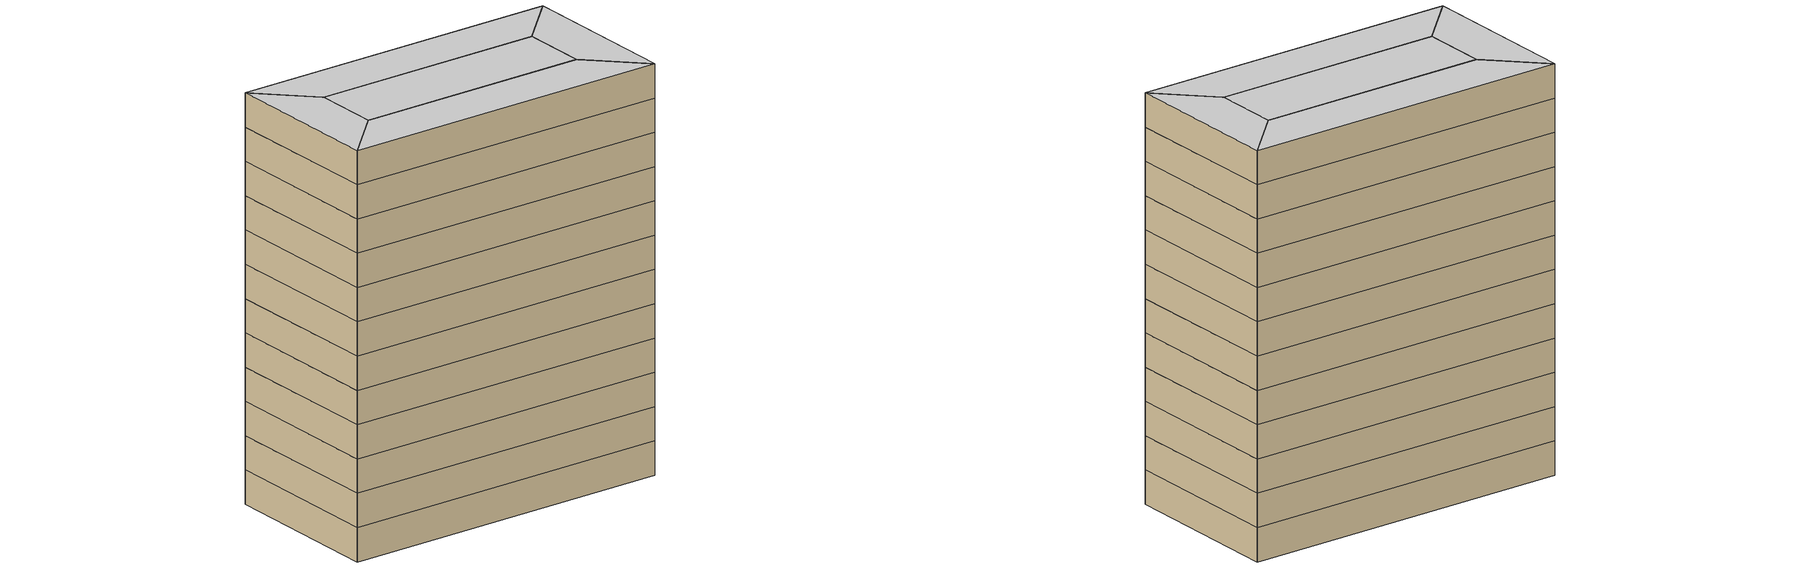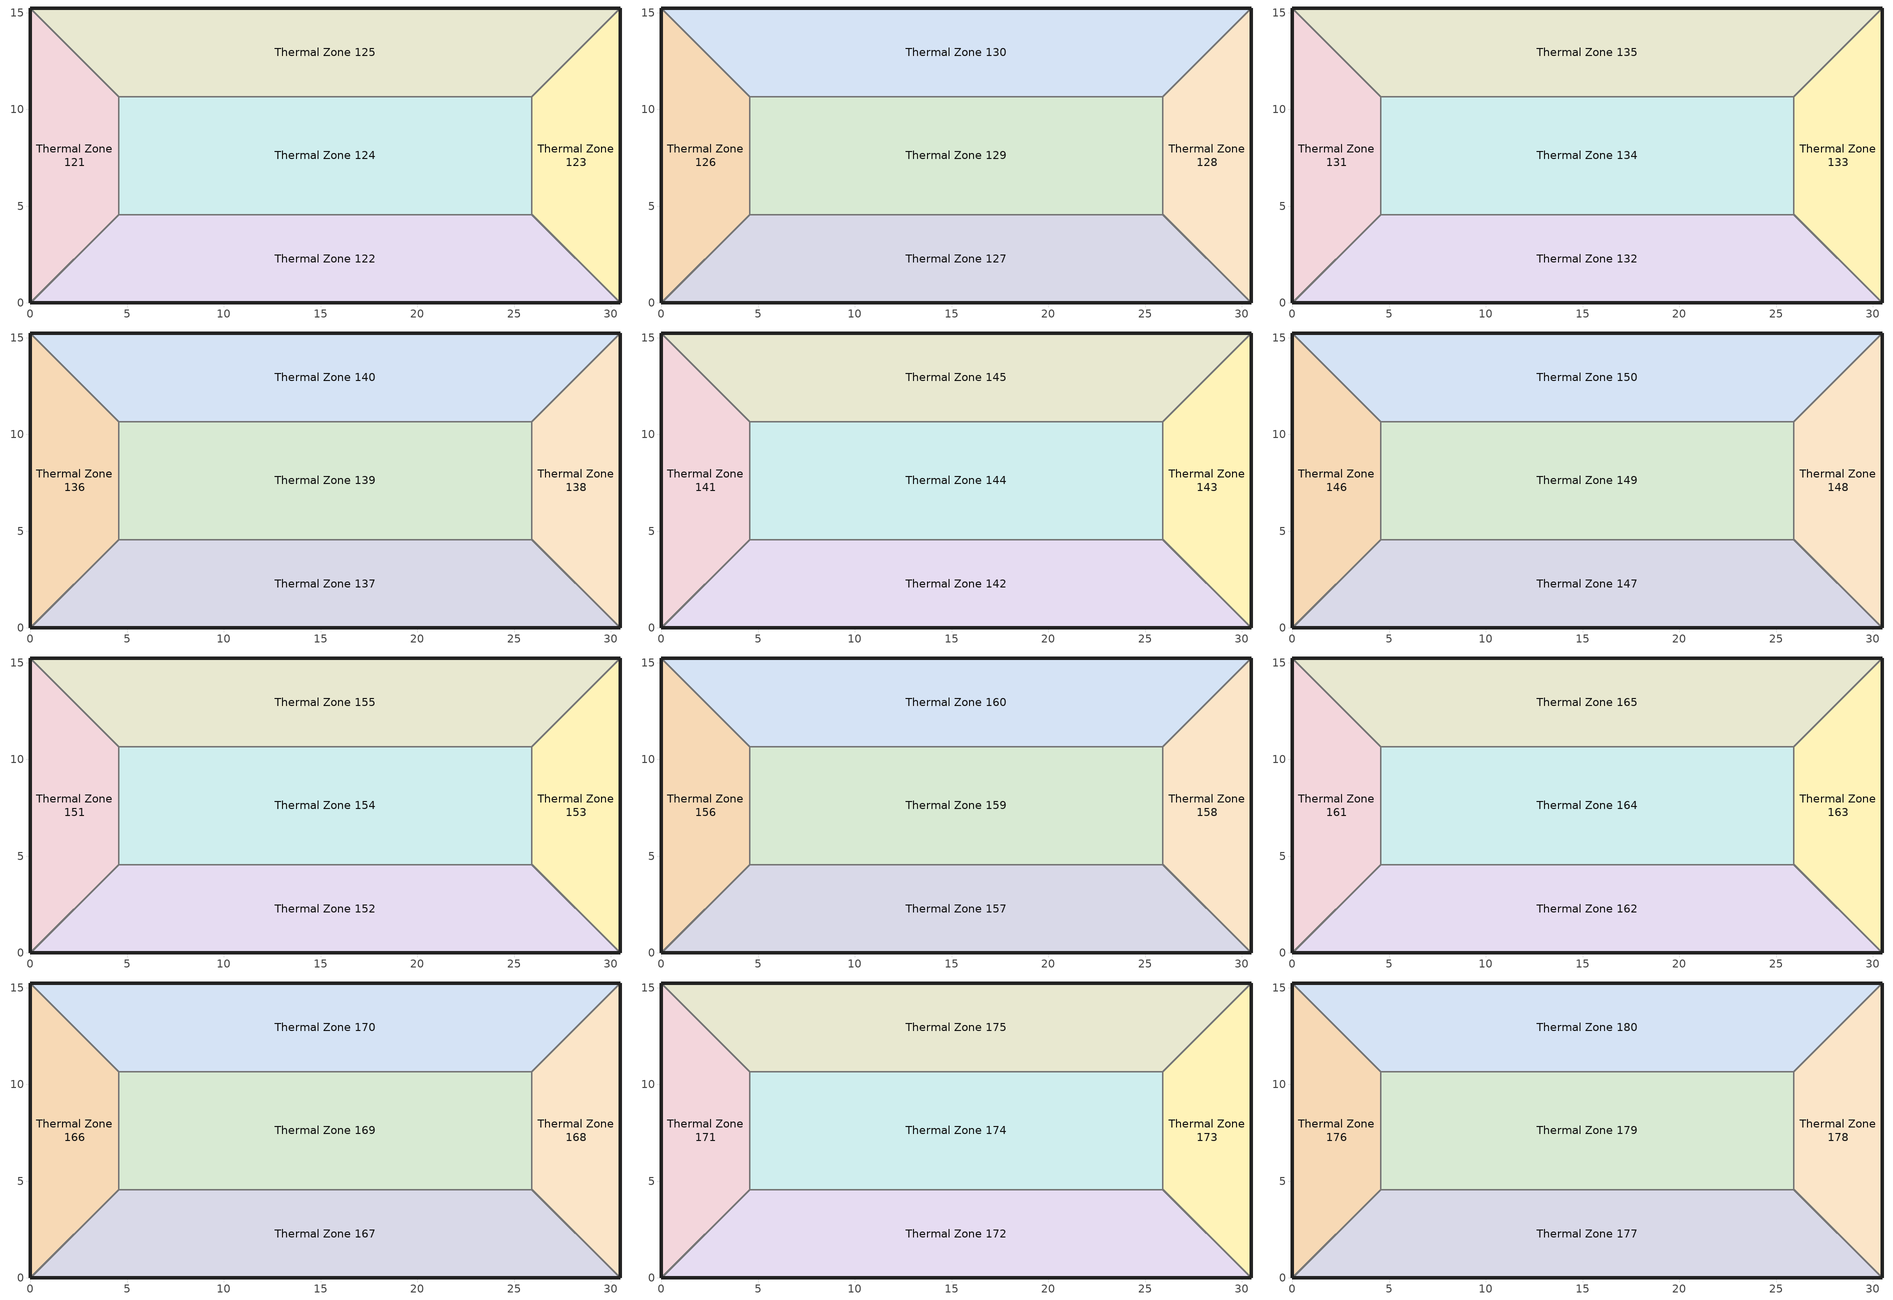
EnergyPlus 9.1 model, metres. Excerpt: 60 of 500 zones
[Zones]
Thermal Zone 121
 floor to Thermal Zone 116 (Interior Floor): 0,15.24 4.57,10.67 4.57,4.57 0,0 z73.15
 wall outside (ASHRAE 90.1-2010 ExtWall Mass ClimateZone 5): 0,15.24 0,0 z73.15:76.2
 wall to Thermal Zone 124 (Interior Wall): 4.57,4.57 4.57,10.67 z73.15:76.2
 wall to Thermal Zone 122 (Interior Wall): 0,0 4.57,4.57 z73.15:76.2
 wall to Thermal Zone 125 (Interior Wall): 4.57,10.67 0,15.24 z73.15:76.2
Thermal Zone 122
 floor to Thermal Zone 117 (Interior Floor): 25.91,4.57 30.48,0 0,0 4.57,4.57 z73.15
 wall outside (ASHRAE 90.1-2010 ExtWall Mass ClimateZone 5): 0,0 30.48,0 z73.15:76.2
 wall to Thermal Zone 124 (Interior Wall): 25.91,4.57 4.57,4.57 z73.15:76.2
 wall to Thermal Zone 123 (Interior Wall): 30.48,0 25.91,4.57 z73.15:76.2
Thermal Zone 123
 floor to Thermal Zone 118 (Interior Floor): 30.48,15.24 30.48,0 25.91,4.57 25.91,10.67 z73.15
 wall outside (ASHRAE 90.1-2010 ExtWall Mass ClimateZone 5): 30.48,0 30.48,15.24 z73.15:76.2
 wall to Thermal Zone 124 (Interior Wall): 25.91,10.67 25.91,4.57 z73.15:76.2
 wall to Thermal Zone 125 (Interior Wall): 30.48,15.24 25.91,10.67 z73.15:76.2
Thermal Zone 124
 floor to Thermal Zone 119 (Interior Floor): 25.91,10.67 25.91,4.57 4.57,4.57 4.57,10.67 z73.15
 wall to Thermal Zone 125 (Interior Wall): 25.91,10.67 4.57,10.67 z73.15:76.2
Thermal Zone 125
 floor to Thermal Zone 120 (Interior Floor): 30.48,15.24 25.91,10.67 4.57,10.67 0,15.24 z73.15
 wall outside (ASHRAE 90.1-2010 ExtWall Mass ClimateZone 5): 30.48,15.24 0,15.24 z73.15:76.2
Thermal Zone 126
 floor to Thermal Zone 121 (Interior Floor): 0,15.24 4.57,10.67 4.57,4.57 0,0 z76.2
 wall outside (ASHRAE 90.1-2010 ExtWall Mass ClimateZone 5): 0,15.24 0,0 z76.2:79.25
 wall to Thermal Zone 129 (Interior Wall): 4.57,4.57 4.57,10.67 z76.2:79.25
 wall to Thermal Zone 127 (Interior Wall): 0,0 4.57,4.57 z76.2:79.25
 wall to Thermal Zone 130 (Interior Wall): 4.57,10.67 0,15.24 z76.2:79.25
Thermal Zone 127
 floor to Thermal Zone 122 (Interior Floor): 25.91,4.57 30.48,0 0,0 4.57,4.57 z76.2
 wall outside (ASHRAE 90.1-2010 ExtWall Mass ClimateZone 5): 0,0 30.48,0 z76.2:79.25
 wall to Thermal Zone 129 (Interior Wall): 25.91,4.57 4.57,4.57 z76.2:79.25
 wall to Thermal Zone 128 (Interior Wall): 30.48,0 25.91,4.57 z76.2:79.25
Thermal Zone 128
 floor to Thermal Zone 123 (Interior Floor): 30.48,15.24 30.48,0 25.91,4.57 25.91,10.67 z76.2
 wall outside (ASHRAE 90.1-2010 ExtWall Mass ClimateZone 5): 30.48,0 30.48,15.24 z76.2:79.25
 wall to Thermal Zone 129 (Interior Wall): 25.91,10.67 25.91,4.57 z76.2:79.25
 wall to Thermal Zone 130 (Interior Wall): 30.48,15.24 25.91,10.67 z76.2:79.25
Thermal Zone 129
 floor to Thermal Zone 124 (Interior Floor): 25.91,10.67 25.91,4.57 4.57,4.57 4.57,10.67 z76.2
 wall to Thermal Zone 130 (Interior Wall): 25.91,10.67 4.57,10.67 z76.2:79.25
Thermal Zone 130
 floor to Thermal Zone 125 (Interior Floor): 30.48,15.24 25.91,10.67 4.57,10.67 0,15.24 z76.2
 wall outside (ASHRAE 90.1-2010 ExtWall Mass ClimateZone 5): 30.48,15.24 0,15.24 z76.2:79.25
Thermal Zone 131
 floor to Thermal Zone 126 (Interior Floor): 0,15.24 4.57,10.67 4.57,4.57 0,0 z79.25
 wall outside (ASHRAE 90.1-2010 ExtWall Mass ClimateZone 5): 0,15.24 0,0 z79.25:82.3
 wall to Thermal Zone 134 (Interior Wall): 4.57,4.57 4.57,10.67 z79.25:82.3
 wall to Thermal Zone 132 (Interior Wall): 0,0 4.57,4.57 z79.25:82.3
 wall to Thermal Zone 135 (Interior Wall): 4.57,10.67 0,15.24 z79.25:82.3
Thermal Zone 132
 floor to Thermal Zone 127 (Interior Floor): 25.91,4.57 30.48,0 0,0 4.57,4.57 z79.25
 wall outside (ASHRAE 90.1-2010 ExtWall Mass ClimateZone 5): 0,0 30.48,0 z79.25:82.3
 wall to Thermal Zone 134 (Interior Wall): 25.91,4.57 4.57,4.57 z79.25:82.3
 wall to Thermal Zone 133 (Interior Wall): 30.48,0 25.91,4.57 z79.25:82.3
Thermal Zone 133
 floor to Thermal Zone 128 (Interior Floor): 30.48,15.24 30.48,0 25.91,4.57 25.91,10.67 z79.25
 wall outside (ASHRAE 90.1-2010 ExtWall Mass ClimateZone 5): 30.48,0 30.48,15.24 z79.25:82.3
 wall to Thermal Zone 134 (Interior Wall): 25.91,10.67 25.91,4.57 z79.25:82.3
 wall to Thermal Zone 135 (Interior Wall): 30.48,15.24 25.91,10.67 z79.25:82.3
Thermal Zone 134
 floor to Thermal Zone 129 (Interior Floor): 25.91,10.67 25.91,4.57 4.57,4.57 4.57,10.67 z79.25
 wall to Thermal Zone 135 (Interior Wall): 25.91,10.67 4.57,10.67 z79.25:82.3
Thermal Zone 135
 floor to Thermal Zone 130 (Interior Floor): 30.48,15.24 25.91,10.67 4.57,10.67 0,15.24 z79.25
 wall outside (ASHRAE 90.1-2010 ExtWall Mass ClimateZone 5): 30.48,15.24 0,15.24 z79.25:82.3
Thermal Zone 136
 floor to Thermal Zone 131 (Interior Floor): 0,15.24 4.57,10.67 4.57,4.57 0,0 z82.3
 wall outside (ASHRAE 90.1-2010 ExtWall Mass ClimateZone 5): 0,15.24 0,0 z82.3:85.34
 wall to Thermal Zone 139 (Interior Wall): 4.57,4.57 4.57,10.67 z82.3:85.34
 wall to Thermal Zone 137 (Interior Wall): 0,0 4.57,4.57 z82.3:85.34
 wall to Thermal Zone 140 (Interior Wall): 4.57,10.67 0,15.24 z82.3:85.34
Thermal Zone 137
 floor to Thermal Zone 132 (Interior Floor): 25.91,4.57 30.48,0 0,0 4.57,4.57 z82.3
 wall outside (ASHRAE 90.1-2010 ExtWall Mass ClimateZone 5): 0,0 30.48,0 z82.3:85.34
 wall to Thermal Zone 139 (Interior Wall): 25.91,4.57 4.57,4.57 z82.3:85.34
 wall to Thermal Zone 138 (Interior Wall): 30.48,0 25.91,4.57 z82.3:85.34
Thermal Zone 138
 floor to Thermal Zone 133 (Interior Floor): 30.48,15.24 30.48,0 25.91,4.57 25.91,10.67 z82.3
 wall outside (ASHRAE 90.1-2010 ExtWall Mass ClimateZone 5): 30.48,0 30.48,15.24 z82.3:85.34
 wall to Thermal Zone 139 (Interior Wall): 25.91,10.67 25.91,4.57 z82.3:85.34
 wall to Thermal Zone 140 (Interior Wall): 30.48,15.24 25.91,10.67 z82.3:85.34
Thermal Zone 139
 floor to Thermal Zone 134 (Interior Floor): 25.91,10.67 25.91,4.57 4.57,4.57 4.57,10.67 z82.3
 wall to Thermal Zone 140 (Interior Wall): 25.91,10.67 4.57,10.67 z82.3:85.34
Thermal Zone 140
 floor to Thermal Zone 135 (Interior Floor): 30.48,15.24 25.91,10.67 4.57,10.67 0,15.24 z82.3
 wall outside (ASHRAE 90.1-2010 ExtWall Mass ClimateZone 5): 30.48,15.24 0,15.24 z82.3:85.34
Thermal Zone 141
 floor to Thermal Zone 136 (Interior Floor): 0,15.24 4.57,10.67 4.57,4.57 0,0 z85.34
 wall outside (ASHRAE 90.1-2010 ExtWall Mass ClimateZone 5): 0,15.24 0,0 z85.34:88.39
 wall to Thermal Zone 144 (Interior Wall): 4.57,4.57 4.57,10.67 z85.34:88.39
 wall to Thermal Zone 142 (Interior Wall): 0,0 4.57,4.57 z85.34:88.39
 wall to Thermal Zone 145 (Interior Wall): 4.57,10.67 0,15.24 z85.34:88.39
Thermal Zone 142
 floor to Thermal Zone 137 (Interior Floor): 25.91,4.57 30.48,0 0,0 4.57,4.57 z85.34
 wall outside (ASHRAE 90.1-2010 ExtWall Mass ClimateZone 5): 0,0 30.48,0 z85.34:88.39
 wall to Thermal Zone 144 (Interior Wall): 25.91,4.57 4.57,4.57 z85.34:88.39
 wall to Thermal Zone 143 (Interior Wall): 30.48,0 25.91,4.57 z85.34:88.39
Thermal Zone 143
 floor to Thermal Zone 138 (Interior Floor): 30.48,15.24 30.48,0 25.91,4.57 25.91,10.67 z85.34
 wall outside (ASHRAE 90.1-2010 ExtWall Mass ClimateZone 5): 30.48,0 30.48,15.24 z85.34:88.39
 wall to Thermal Zone 144 (Interior Wall): 25.91,10.67 25.91,4.57 z85.34:88.39
 wall to Thermal Zone 145 (Interior Wall): 30.48,15.24 25.91,10.67 z85.34:88.39
Thermal Zone 144
 floor to Thermal Zone 139 (Interior Floor): 25.91,10.67 25.91,4.57 4.57,4.57 4.57,10.67 z85.34
 wall to Thermal Zone 145 (Interior Wall): 25.91,10.67 4.57,10.67 z85.34:88.39
Thermal Zone 145
 floor to Thermal Zone 140 (Interior Floor): 30.48,15.24 25.91,10.67 4.57,10.67 0,15.24 z85.34
 wall outside (ASHRAE 90.1-2010 ExtWall Mass ClimateZone 5): 30.48,15.24 0,15.24 z85.34:88.39
Thermal Zone 146
 floor to Thermal Zone 141 (Interior Floor): 0,15.24 4.57,10.67 4.57,4.57 0,0 z88.39
 wall outside (ASHRAE 90.1-2010 ExtWall Mass ClimateZone 5): 0,15.24 0,0 z88.39:91.44
 wall to Thermal Zone 149 (Interior Wall): 4.57,4.57 4.57,10.67 z88.39:91.44
 wall to Thermal Zone 147 (Interior Wall): 0,0 4.57,4.57 z88.39:91.44
 wall to Thermal Zone 150 (Interior Wall): 4.57,10.67 0,15.24 z88.39:91.44
Thermal Zone 147
 floor to Thermal Zone 142 (Interior Floor): 25.91,4.57 30.48,0 0,0 4.57,4.57 z88.39
 wall outside (ASHRAE 90.1-2010 ExtWall Mass ClimateZone 5): 0,0 30.48,0 z88.39:91.44
 wall to Thermal Zone 149 (Interior Wall): 25.91,4.57 4.57,4.57 z88.39:91.44
 wall to Thermal Zone 148 (Interior Wall): 30.48,0 25.91,4.57 z88.39:91.44
Thermal Zone 148
 floor to Thermal Zone 143 (Interior Floor): 30.48,15.24 30.48,0 25.91,4.57 25.91,10.67 z88.39
 wall outside (ASHRAE 90.1-2010 ExtWall Mass ClimateZone 5): 30.48,0 30.48,15.24 z88.39:91.44
 wall to Thermal Zone 149 (Interior Wall): 25.91,10.67 25.91,4.57 z88.39:91.44
 wall to Thermal Zone 150 (Interior Wall): 30.48,15.24 25.91,10.67 z88.39:91.44
Thermal Zone 149
 floor to Thermal Zone 144 (Interior Floor): 25.91,10.67 25.91,4.57 4.57,4.57 4.57,10.67 z88.39
 wall to Thermal Zone 150 (Interior Wall): 25.91,10.67 4.57,10.67 z88.39:91.44
Thermal Zone 150
 floor to Thermal Zone 145 (Interior Floor): 30.48,15.24 25.91,10.67 4.57,10.67 0,15.24 z88.39
 wall outside (ASHRAE 90.1-2010 ExtWall Mass ClimateZone 5): 30.48,15.24 0,15.24 z88.39:91.44
Thermal Zone 151
 floor to Thermal Zone 146 (Interior Floor): 0,15.24 4.57,10.67 4.57,4.57 0,0 z91.44
 wall outside (ASHRAE 90.1-2010 ExtWall Mass ClimateZone 5): 0,15.24 0,0 z91.44:94.49
 wall to Thermal Zone 154 (Interior Wall): 4.57,4.57 4.57,10.67 z91.44:94.49
 wall to Thermal Zone 152 (Interior Wall): 0,0 4.57,4.57 z91.44:94.49
 wall to Thermal Zone 155 (Interior Wall): 4.57,10.67 0,15.24 z91.44:94.49
Thermal Zone 152
 floor to Thermal Zone 147 (Interior Floor): 25.91,4.57 30.48,0 0,0 4.57,4.57 z91.44
 wall outside (ASHRAE 90.1-2010 ExtWall Mass ClimateZone 5): 0,0 30.48,0 z91.44:94.49
 wall to Thermal Zone 154 (Interior Wall): 25.91,4.57 4.57,4.57 z91.44:94.49
 wall to Thermal Zone 153 (Interior Wall): 30.48,0 25.91,4.57 z91.44:94.49
Thermal Zone 153
 floor to Thermal Zone 148 (Interior Floor): 30.48,15.24 30.48,0 25.91,4.57 25.91,10.67 z91.44
 wall outside (ASHRAE 90.1-2010 ExtWall Mass ClimateZone 5): 30.48,0 30.48,15.24 z91.44:94.49
 wall to Thermal Zone 154 (Interior Wall): 25.91,10.67 25.91,4.57 z91.44:94.49
 wall to Thermal Zone 155 (Interior Wall): 30.48,15.24 25.91,10.67 z91.44:94.49
Thermal Zone 154
 floor to Thermal Zone 149 (Interior Floor): 25.91,10.67 25.91,4.57 4.57,4.57 4.57,10.67 z91.44
 wall to Thermal Zone 155 (Interior Wall): 25.91,10.67 4.57,10.67 z91.44:94.49
Thermal Zone 155
 floor to Thermal Zone 150 (Interior Floor): 30.48,15.24 25.91,10.67 4.57,10.67 0,15.24 z91.44
 wall outside (ASHRAE 90.1-2010 ExtWall Mass ClimateZone 5): 30.48,15.24 0,15.24 z91.44:94.49
Thermal Zone 156
 floor to Thermal Zone 151 (Interior Floor): 0,15.24 4.57,10.67 4.57,4.57 0,0 z94.49
 wall outside (ASHRAE 90.1-2010 ExtWall Mass ClimateZone 5): 0,15.24 0,0 z94.49:97.54
 wall to Thermal Zone 159 (Interior Wall): 4.57,4.57 4.57,10.67 z94.49:97.54
 wall to Thermal Zone 157 (Interior Wall): 0,0 4.57,4.57 z94.49:97.54
 wall to Thermal Zone 160 (Interior Wall): 4.57,10.67 0,15.24 z94.49:97.54
Thermal Zone 157
 floor to Thermal Zone 152 (Interior Floor): 25.91,4.57 30.48,0 0,0 4.57,4.57 z94.49
 wall outside (ASHRAE 90.1-2010 ExtWall Mass ClimateZone 5): 0,0 30.48,0 z94.49:97.54
 wall to Thermal Zone 159 (Interior Wall): 25.91,4.57 4.57,4.57 z94.49:97.54
 wall to Thermal Zone 158 (Interior Wall): 30.48,0 25.91,4.57 z94.49:97.54
Thermal Zone 158
 floor to Thermal Zone 153 (Interior Floor): 30.48,15.24 30.48,0 25.91,4.57 25.91,10.67 z94.49
 wall outside (ASHRAE 90.1-2010 ExtWall Mass ClimateZone 5): 30.48,0 30.48,15.24 z94.49:97.54
 wall to Thermal Zone 159 (Interior Wall): 25.91,10.67 25.91,4.57 z94.49:97.54
 wall to Thermal Zone 160 (Interior Wall): 30.48,15.24 25.91,10.67 z94.49:97.54
Thermal Zone 159
 floor to Thermal Zone 154 (Interior Floor): 25.91,10.67 25.91,4.57 4.57,4.57 4.57,10.67 z94.49
 wall to Thermal Zone 160 (Interior Wall): 25.91,10.67 4.57,10.67 z94.49:97.54
Thermal Zone 160
 floor to Thermal Zone 155 (Interior Floor): 30.48,15.24 25.91,10.67 4.57,10.67 0,15.24 z94.49
 wall outside (ASHRAE 90.1-2010 ExtWall Mass ClimateZone 5): 30.48,15.24 0,15.24 z94.49:97.54
Thermal Zone 161
 floor to Thermal Zone 156 (Interior Floor): 0,15.24 4.57,10.67 4.57,4.57 0,0 z97.54
 wall outside (ASHRAE 90.1-2010 ExtWall Mass ClimateZone 5): 0,15.24 0,0 z97.54:100.58
 wall to Thermal Zone 164 (Interior Wall): 4.57,4.57 4.57,10.67 z97.54:100.58
 wall to Thermal Zone 162 (Interior Wall): 0,0 4.57,4.57 z97.54:100.58
 wall to Thermal Zone 165 (Interior Wall): 4.57,10.67 0,15.24 z97.54:100.58
Thermal Zone 162
 floor to Thermal Zone 157 (Interior Floor): 25.91,4.57 30.48,0 0,0 4.57,4.57 z97.54
 wall outside (ASHRAE 90.1-2010 ExtWall Mass ClimateZone 5): 0,0 30.48,0 z97.54:100.58
 wall to Thermal Zone 164 (Interior Wall): 25.91,4.57 4.57,4.57 z97.54:100.58
 wall to Thermal Zone 163 (Interior Wall): 30.48,0 25.91,4.57 z97.54:100.58
Thermal Zone 163
 floor to Thermal Zone 158 (Interior Floor): 30.48,15.24 30.48,0 25.91,4.57 25.91,10.67 z97.54
 wall outside (ASHRAE 90.1-2010 ExtWall Mass ClimateZone 5): 30.48,0 30.48,15.24 z97.54:100.58
 wall to Thermal Zone 164 (Interior Wall): 25.91,10.67 25.91,4.57 z97.54:100.58
 wall to Thermal Zone 165 (Interior Wall): 30.48,15.24 25.91,10.67 z97.54:100.58
Thermal Zone 164
 floor to Thermal Zone 159 (Interior Floor): 25.91,10.67 25.91,4.57 4.57,4.57 4.57,10.67 z97.54
 wall to Thermal Zone 165 (Interior Wall): 25.91,10.67 4.57,10.67 z97.54:100.58
Thermal Zone 165
 floor to Thermal Zone 160 (Interior Floor): 30.48,15.24 25.91,10.67 4.57,10.67 0,15.24 z97.54
 wall outside (ASHRAE 90.1-2010 ExtWall Mass ClimateZone 5): 30.48,15.24 0,15.24 z97.54:100.58
Thermal Zone 166
 floor to Thermal Zone 161 (Interior Floor): 0,15.24 4.57,10.67 4.57,4.57 0,0 z100.58
 wall outside (ASHRAE 90.1-2010 ExtWall Mass ClimateZone 5): 0,15.24 0,0 z100.58:103.63
 wall to Thermal Zone 169 (Interior Wall): 4.57,4.57 4.57,10.67 z100.58:103.63
 wall to Thermal Zone 167 (Interior Wall): 0,0 4.57,4.57 z100.58:103.63
 wall to Thermal Zone 170 (Interior Wall): 4.57,10.67 0,15.24 z100.58:103.63
Thermal Zone 167
 floor to Thermal Zone 162 (Interior Floor): 25.91,4.57 30.48,0 0,0 4.57,4.57 z100.58
 wall outside (ASHRAE 90.1-2010 ExtWall Mass ClimateZone 5): 0,0 30.48,0 z100.58:103.63
 wall to Thermal Zone 169 (Interior Wall): 25.91,4.57 4.57,4.57 z100.58:103.63
 wall to Thermal Zone 168 (Interior Wall): 30.48,0 25.91,4.57 z100.58:103.63
Thermal Zone 168
 floor to Thermal Zone 163 (Interior Floor): 30.48,15.24 30.48,0 25.91,4.57 25.91,10.67 z100.58
 wall outside (ASHRAE 90.1-2010 ExtWall Mass ClimateZone 5): 30.48,0 30.48,15.24 z100.58:103.63
 wall to Thermal Zone 169 (Interior Wall): 25.91,10.67 25.91,4.57 z100.58:103.63
 wall to Thermal Zone 170 (Interior Wall): 30.48,15.24 25.91,10.67 z100.58:103.63
Thermal Zone 169
 floor to Thermal Zone 164 (Interior Floor): 25.91,10.67 25.91,4.57 4.57,4.57 4.57,10.67 z100.58
 wall to Thermal Zone 170 (Interior Wall): 25.91,10.67 4.57,10.67 z100.58:103.63
Thermal Zone 170
 floor to Thermal Zone 165 (Interior Floor): 30.48,15.24 25.91,10.67 4.57,10.67 0,15.24 z100.58
 wall outside (ASHRAE 90.1-2010 ExtWall Mass ClimateZone 5): 30.48,15.24 0,15.24 z100.58:103.63
Thermal Zone 171
 floor to Thermal Zone 166 (Interior Floor): 0,15.24 4.57,10.67 4.57,4.57 0,0 z103.63
 wall outside (ASHRAE 90.1-2010 ExtWall Mass ClimateZone 5): 0,15.24 0,0 z103.63:106.68
 wall to Thermal Zone 174 (Interior Wall): 4.57,4.57 4.57,10.67 z103.63:106.68
 wall to Thermal Zone 172 (Interior Wall): 0,0 4.57,4.57 z103.63:106.68
 wall to Thermal Zone 175 (Interior Wall): 4.57,10.67 0,15.24 z103.63:106.68
Thermal Zone 172
 floor to Thermal Zone 167 (Interior Floor): 25.91,4.57 30.48,0 0,0 4.57,4.57 z103.63
 wall outside (ASHRAE 90.1-2010 ExtWall Mass ClimateZone 5): 0,0 30.48,0 z103.63:106.68
 wall to Thermal Zone 174 (Interior Wall): 25.91,4.57 4.57,4.57 z103.63:106.68
 wall to Thermal Zone 173 (Interior Wall): 30.48,0 25.91,4.57 z103.63:106.68
Thermal Zone 173
 floor to Thermal Zone 168 (Interior Floor): 30.48,15.24 30.48,0 25.91,4.57 25.91,10.67 z103.63
 wall outside (ASHRAE 90.1-2010 ExtWall Mass ClimateZone 5): 30.48,0 30.48,15.24 z103.63:106.68
 wall to Thermal Zone 174 (Interior Wall): 25.91,10.67 25.91,4.57 z103.63:106.68
 wall to Thermal Zone 175 (Interior Wall): 30.48,15.24 25.91,10.67 z103.63:106.68
Thermal Zone 174
 floor to Thermal Zone 169 (Interior Floor): 25.91,10.67 25.91,4.57 4.57,4.57 4.57,10.67 z103.63
 wall to Thermal Zone 175 (Interior Wall): 25.91,10.67 4.57,10.67 z103.63:106.68
Thermal Zone 175
 floor to Thermal Zone 170 (Interior Floor): 30.48,15.24 25.91,10.67 4.57,10.67 0,15.24 z103.63
 wall outside (ASHRAE 90.1-2010 ExtWall Mass ClimateZone 5): 30.48,15.24 0,15.24 z103.63:106.68
Thermal Zone 176
 floor to Thermal Zone 171 (Interior Floor): 0,15.24 4.57,10.67 4.57,4.57 0,0 z106.68
 wall outside (ASHRAE 90.1-2010 ExtWall Mass ClimateZone 5): 0,15.24 0,0 z106.68:109.73
 wall to Thermal Zone 179 (Interior Wall): 4.57,4.57 4.57,10.67 z106.68:109.73
 wall to Thermal Zone 177 (Interior Wall): 0,0 4.57,4.57 z106.68:109.73
 wall to Thermal Zone 180 (Interior Wall): 4.57,10.67 0,15.24 z106.68:109.73
 ceiling to Thermal Zone 181 (Interior Ceiling): 0,0 4.57,4.57 4.57,10.67 0,15.24 z109.73
Thermal Zone 177
 floor to Thermal Zone 172 (Interior Floor): 25.91,4.57 30.48,0 0,0 4.57,4.57 z106.68
 wall outside (ASHRAE 90.1-2010 ExtWall Mass ClimateZone 5): 0,0 30.48,0 z106.68:109.73
 wall to Thermal Zone 179 (Interior Wall): 25.91,4.57 4.57,4.57 z106.68:109.73
 wall to Thermal Zone 178 (Interior Wall): 30.48,0 25.91,4.57 z106.68:109.73
 ceiling to Thermal Zone 182 (Interior Ceiling): 30.48,0 25.91,4.57 4.57,4.57 0,0 z109.73
Thermal Zone 178
 floor to Thermal Zone 173 (Interior Floor): 30.48,15.24 30.48,0 25.91,4.57 25.91,10.67 z106.68
 wall outside (ASHRAE 90.1-2010 ExtWall Mass ClimateZone 5): 30.48,0 30.48,15.24 z106.68:109.73
 wall to Thermal Zone 179 (Interior Wall): 25.91,10.67 25.91,4.57 z106.68:109.73
 wall to Thermal Zone 180 (Interior Wall): 30.48,15.24 25.91,10.67 z106.68:109.73
 ceiling to Thermal Zone 183 (Interior Ceiling): 30.48,0 30.48,15.24 25.91,10.67 25.91,4.57 z109.73
Thermal Zone 179
 floor to Thermal Zone 174 (Interior Floor): 25.91,10.67 25.91,4.57 4.57,4.57 4.57,10.67 z106.68
 wall to Thermal Zone 180 (Interior Wall): 25.91,10.67 4.57,10.67 z106.68:109.73
 ceiling to Thermal Zone 184 (Interior Ceiling): 25.91,4.57 25.91,10.67 4.57,10.67 4.57,4.57 z109.73
Thermal Zone 180
 floor to Thermal Zone 175 (Interior Floor): 30.48,15.24 25.91,10.67 4.57,10.67 0,15.24 z106.68
 wall outside (ASHRAE 90.1-2010 ExtWall Mass ClimateZone 5): 30.48,15.24 0,15.24 z106.68:109.73
 ceiling to Thermal Zone 185 (Interior Ceiling): 25.91,10.67 30.48,15.24 0,15.24 4.57,10.67 z109.73
[Building]
Building 1
[Site:Location]
Chicago Ohare Intl Ap: Latitude {deg}=41.98; Longitude {deg}=-87.92; Time Zone {hr}=-6; Elevation {m}=201
[Material] Thermal Absorptance=0.9
Name | Roughness | Thickness {m} | Conductivity {W/m-K} | Density {kg/m3} | Specific Heat {J/kg-K} | Solar Absorptance | Visible Absorptance
1/2IN Gypsum | Smooth | 0.0127 | 0.16 | 784.9 | 830 | 0.4 | 0.4
1IN Stucco | Smooth | 0.0253 | 0.6918 | 1858 | 837 | 0.92 | 0.92
8IN CONCRETE HW RefBldg | Rough | 0.2032 | 1.311 | 2240 | 836.8 | 0.7 | 0.7
F16 Acoustic tile | MediumSmooth | 0.0191 | 0.06 | 368 | 590 | 0.3 | 0.3
G01a 19mm gypsum board | MediumSmooth | 0.019 | 0.16 | 800 | 1090 | 0.4 | 0.4
M11 100mm lightweight concrete | MediumRough | 0.1016 | 0.53 | 1280 | 840 | 0.5 | 0.5
Mass Wall Insulation R-8.72 IP | MediumRough | 0.075271 | 0.049 | 265 | 836.8 | 0.7 | 0.7
[Material:AirGap]
Name | Thermal Resistance {m2-K/W}
F04 Wall air space resistance | 0.15
F05 Ceiling air space resistance | 0.18
[Construction]
ASHRAE 90.1-2010 ExtWall Mass ClimateZone 5: 1IN Stucco, 8IN CONCRETE HW RefBldg, Mass Wall Insulation R-8.72 IP, 1/2IN Gypsum
Interior Ceiling: M11 100mm lightweight concrete, F05 Ceiling air space resistance, F16 Acoustic tile
Interior Floor: F16 Acoustic tile, F05 Ceiling air space resistance, M11 100mm lightweight concrete
Interior Wall: G01a 19mm gypsum board, F04 Wall air space resistance, G01a 19mm gypsum board
[Zone]
Thermal Zone 121; Thermal Zone 122; Thermal Zone 123; Thermal Zone 124; Thermal Zone 125; Thermal Zone 126; Thermal Zone 127; Thermal Zone 128; Thermal Zone 129; Thermal Zone 130; Thermal Zone 131; Thermal Zone 132; Thermal Zone 133; Thermal Zone 134; Thermal Zone 135; Thermal Zone 136; Thermal Zone 137; Thermal Zone 138; Thermal Zone 139; Thermal Zone 140; Thermal Zone 141; Thermal Zone 142; Thermal Zone 143; Thermal Zone 144; Thermal Zone 145; Thermal Zone 146; Thermal Zone 147; Thermal Zone 148; Thermal Zone 149; Thermal Zone 150; Thermal Zone 151; Thermal Zone 152; Thermal Zone 153; Thermal Zone 154; Thermal Zone 155; Thermal Zone 156; Thermal Zone 157; Thermal Zone 158; Thermal Zone 159; Thermal Zone 160; Thermal Zone 161; Thermal Zone 162; Thermal Zone 163; Thermal Zone 164; Thermal Zone 165; Thermal Zone 166; Thermal Zone 167; Thermal Zone 168; Thermal Zone 169; Thermal Zone 170; Thermal Zone 171; Thermal Zone 172; Thermal Zone 173; Thermal Zone 174; Thermal Zone 175; Thermal Zone 176; Thermal Zone 177; Thermal Zone 178; Thermal Zone 179; Thermal Zone 180
